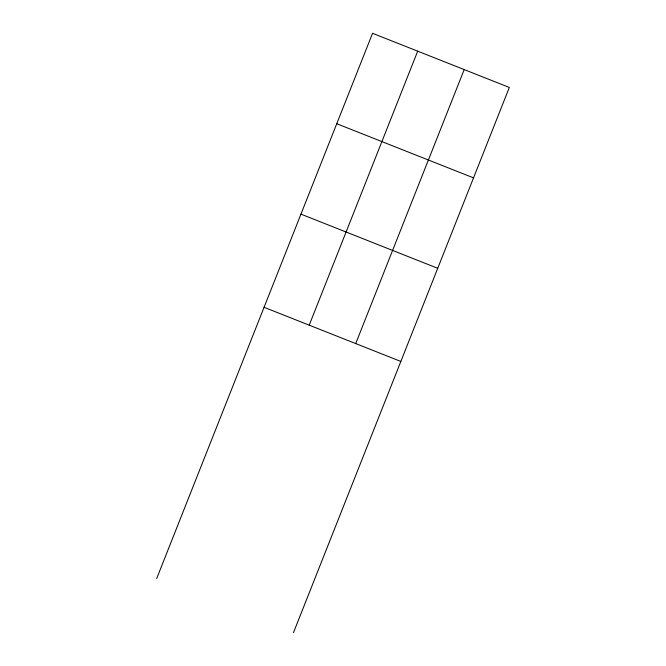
<?xml version="1.0" encoding="UTF-8"?>
<svg xmlns="http://www.w3.org/2000/svg" width="666" height="666" viewBox="0 0 666 666"><rect width="100%" height="100%" fill="white"/><g stroke="black" fill="none" stroke-linecap="round" stroke-linejoin="round"><path stroke-width="1" d="M156.677 578.546L372.552 33.3L509.323 87.454L293.448 632.7M309.207 325.166L417.69 51.174M355.711 343.581L464.194 69.58M336.755 123.718L473.526 177.872M300.949 214.136L437.728 268.29M264.069 307.292L400.849 361.447"/></g></svg>
